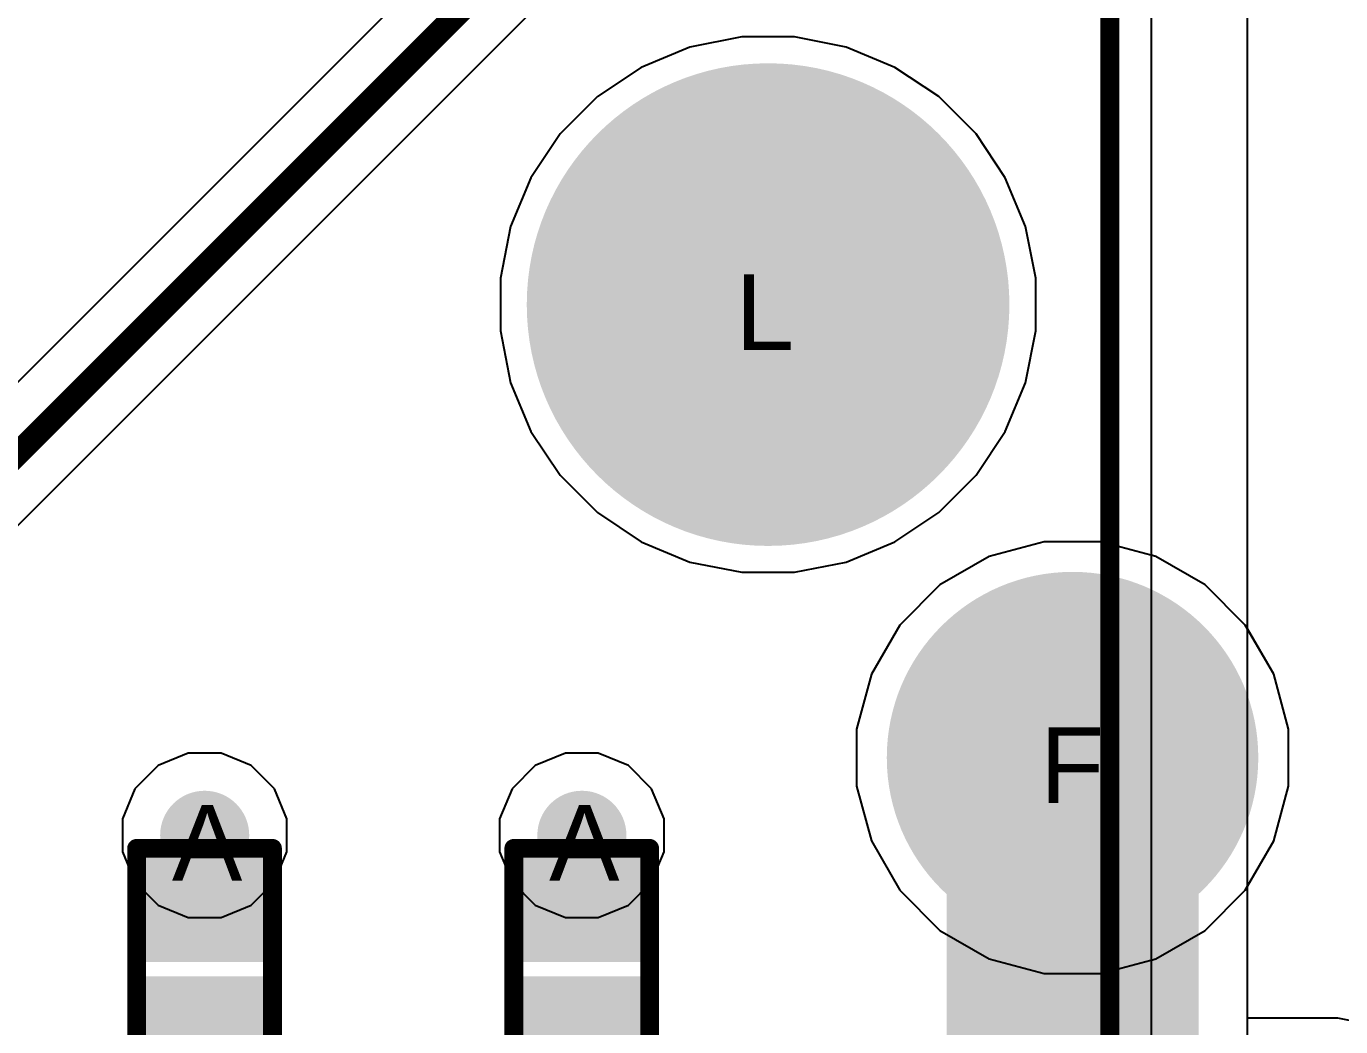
# Model space of a CAD drawing. Header units: inches. Extents: x 0 to 5271, y 0 to 5417.
# Drawn here: x 131.17 to 140.02, y 95.86 to 102.6 of the extents above; entities that cross this region are included whole.
import ezdxf

# ---------------------------------------------------------------- set-up
doc = ezdxf.new("R2010")
doc.units = ezdxf.units.IN
for name, color, linetype in [('Bottom Layer', 5, 'Continuous'), ('Bottom Overlay', 54, 'Continuous'), ('Bottom Paste', 16, 'Continuous'), ('Bottom Solder', 6, 'Continuous'), ('Drill Drawing', 1, 'Continuous'), ('L2_GND1', 16, 'Continuous'), ('L3_SIG1', 76, 'Continuous'), ('L4_PWR', 90, 'Continuous'), ('L5_GND2', 156, 'Continuous'), ('L6_SIG2', 130, 'Continuous'), ('L7_GND3', 216, 'Continuous'), ('Multi-Layer', 9, 'Continuous'), ('Pad Holes', 156, 'Continuous'), ('Top Layer', 1, 'Continuous'), ('Top Overlay', 2, 'Continuous'), ('Top Solder', 216, 'Continuous'), ('Via Holes', 16, 'Continuous')]:
    doc.layers.add(name, color=color, linetype=linetype)
doc.styles.add('Arial', font='', dxfattribs={"height": 0.2})
doc.styles.get('Arial').set_extended_font_data('Arial')

# ---------------------------------------------------------------- blocks, each defined once
blk = doc.blocks.new('HR911130C_521')
at = {"layer": 'Bottom Layer'}
h = blk.add_hatch(color=5, dxfattribs=at)
edge = h.paths.add_edge_path()
edge.add_arc((7.75, -1.079), 1.2, 0, 360)
at = {"layer": 'Bottom Solder'}
h = blk.add_hatch(color=6, dxfattribs=at)
edge = h.paths.add_edge_path()
edge.add_arc((5.6998, 1.9716), 0.1016, 0, 360)
h = blk.add_hatch(color=6, dxfattribs=at)
edge = h.paths.add_edge_path()
edge.add_arc((7.75, -1.079), 1.2508, 0, 360)
at = {"layer": 'L2_GND1'}
h = blk.add_hatch(color=16, dxfattribs=at)
edge = h.paths.add_edge_path()
edge.add_arc((7.75, -1.079), 1.2, 0, 360)
at = {"layer": 'L3_SIG1'}
h = blk.add_hatch(color=76, dxfattribs=at)
edge = h.paths.add_edge_path()
edge.add_arc((7.75, -1.079), 1.2, 0, 360)
at = {"layer": 'L4_PWR'}
h = blk.add_hatch(color=90, dxfattribs=at)
edge = h.paths.add_edge_path()
edge.add_arc((7.75, -1.079), 1.2, 0, 360)
at = {"layer": 'L5_GND2'}
h = blk.add_hatch(color=156, dxfattribs=at)
edge = h.paths.add_edge_path()
edge.add_arc((7.75, -1.079), 1.2, 0, 360)
at = {"layer": 'L6_SIG2'}
h = blk.add_hatch(color=130, dxfattribs=at)
edge = h.paths.add_edge_path()
edge.add_arc((7.75, -1.079), 1.2, 0, 360)
at = {"layer": 'L7_GND3'}
h = blk.add_hatch(color=216, dxfattribs=at)
edge = h.paths.add_edge_path()
edge.add_arc((7.75, -1.079), 1.2, 0, 360)
at = {"layer": 'Multi-Layer'}
h = blk.add_hatch(color=9, dxfattribs=at)
edge = h.paths.add_edge_path()
edge.add_arc((7.75, -1.079), 1.2, 0, 360)
at = {"layer": 'Pad Holes'}
h = blk.add_hatch(color=7, dxfattribs=at)
edge = h.paths.add_edge_path()
edge.add_arc((5.6998, 1.9716), 1.625, 0, 360)
h = blk.add_hatch(color=7, dxfattribs=at)
edge = h.paths.add_edge_path()
edge.add_arc((7.75, -1.079), 0.815, 0, 360)
at = {"layer": 'Top Layer'}
h = blk.add_hatch(color=1, dxfattribs=at)
edge = h.paths.add_edge_path()
edge.add_arc((7.75, -1.079), 1.2, 0, 360)
at = {"layer": 'Top Solder'}
h = blk.add_hatch(color=216, dxfattribs=at)
edge = h.paths.add_edge_path()
edge.add_arc((5.6998, 1.9716), 0.1016, 0, 360)
h = blk.add_hatch(color=216, dxfattribs=at)
edge = h.paths.add_edge_path()
edge.add_arc((7.75, -1.079), 1.2508, 0, 360)
at = {"layer": 'Top Overlay'}
blk.add_lwpolyline([(8.001, -8.5694, 0.127, 0.127, 0), (8.001, 12.7666, 0.127, 0.127, 0)], format="xyseb", dxfattribs=at)
blk = doc.blocks.new('DFN1006_2L__B_544')
at = {"layer": 'Bottom Layer'}
for points in [[(-0.7, 0.33), (-0.15, 0.33), (-0.15, -0.33), (-0.7, -0.33)], [(0.15, 0.33), (0.7, 0.33), (0.7, -0.33), (0.15, -0.33)]]:
    blk.add_hatch(color=5, dxfattribs=at).paths.add_polyline_path(points)
at = {"layer": 'Bottom Overlay'}
blk.add_hatch(color=54, dxfattribs=at).paths.add_polyline_path([(-1.1434, -0.5076), (-0.8132, -0.5076), (-0.8132, 0.5084), (-1.1434, 0.5084)])
at = {"layer": 'Bottom Paste'}
for points in [[(-0.7, 0.33), (-0.15, 0.33), (-0.15, -0.33), (-0.7, -0.33)], [(0.15, 0.33), (0.7, 0.33), (0.7, -0.33), (0.15, -0.33)]]:
    blk.add_hatch(color=16, dxfattribs=at).paths.add_polyline_path(points)
at = {"layer": 'Bottom Solder'}
for points in [[(-0.8016, 0.4316), (-0.0484, 0.4316), (-0.0484, -0.4316), (-0.8016, -0.4316)], [(0.0484, 0.4316), (0.8016, 0.4316), (0.8016, -0.4316), (0.0484, -0.4316)]]:
    blk.add_hatch(color=6, dxfattribs=at).paths.add_polyline_path(points)
at = {"layer": 'Bottom Overlay'}
for points in [[(-0.8128, 0.4572, 0.127, 0.127, 0), (0.8128, 0.4572, 0.127, 0.127, 0)], [(-0.8128, 0.4572, 0.127, 0.127, 0), (-0.8128, -0.4572, 0.127, 0.127, 0)], [(0.8128, 0.4572, 0.127, 0.127, 0), (0.8128, -0.4572, 0.127, 0.127, 0)], [(-0.8128, -0.4572, 0.127, 0.127, 0), (0.8128, -0.4572, 0.127, 0.127, 0)]]:
    blk.add_lwpolyline(points, format="xyseb", dxfattribs=at)
for points in [[(-0.8446, 0.4572, 0.0635, 0.0635, 1), (-0.7811, 0.4572, 0.0635, 0.0635, 1)], [(-0.8446, 0.4572, 0.0635, 0.0635, 1), (-0.7811, 0.4572, 0.0635, 0.0635, 1)], [(0.781, 0.4572, 0.0635, 0.0635, 1), (0.8445, 0.4572, 0.0635, 0.0635, 1)], [(0.781, 0.4572, 0.0635, 0.0635, 1), (0.8445, 0.4572, 0.0635, 0.0635, 1)], [(-0.8446, -0.4572, 0.0635, 0.0635, 1), (-0.7811, -0.4572, 0.0635, 0.0635, 1)], [(-0.8446, -0.4572, 0.0635, 0.0635, 1), (-0.7811, -0.4572, 0.0635, 0.0635, 1)], [(0.781, -0.4572, 0.0635, 0.0635, 1), (0.8445, -0.4572, 0.0635, 0.0635, 1)], [(0.781, -0.4572, 0.0635, 0.0635, 1), (0.8445, -0.4572, 0.0635, 0.0635, 1)]]:
    blk.add_lwpolyline(points, format="xyseb", close=True, dxfattribs=at)
blk = doc.blocks.new('DFN1006_2L__B_546')
at = {"layer": 'Bottom Layer'}
for points in [[(-0.7, 0.33), (-0.15, 0.33), (-0.15, -0.33), (-0.7, -0.33)], [(0.15, 0.33), (0.7, 0.33), (0.7, -0.33), (0.15, -0.33)]]:
    blk.add_hatch(color=5, dxfattribs=at).paths.add_polyline_path(points)
at = {"layer": 'Bottom Overlay'}
blk.add_hatch(color=54, dxfattribs=at).paths.add_polyline_path([(-1.1434, -0.5076), (-0.8132, -0.5076), (-0.8132, 0.5084), (-1.1434, 0.5084)])
at = {"layer": 'Bottom Paste'}
for points in [[(-0.7, 0.33), (-0.15, 0.33), (-0.15, -0.33), (-0.7, -0.33)], [(0.15, 0.33), (0.7, 0.33), (0.7, -0.33), (0.15, -0.33)]]:
    blk.add_hatch(color=16, dxfattribs=at).paths.add_polyline_path(points)
at = {"layer": 'Bottom Solder'}
for points in [[(-0.8016, 0.4316), (-0.0484, 0.4316), (-0.0484, -0.4316), (-0.8016, -0.4316)], [(0.0484, 0.4316), (0.8016, 0.4316), (0.8016, -0.4316), (0.0484, -0.4316)]]:
    blk.add_hatch(color=6, dxfattribs=at).paths.add_polyline_path(points)
at = {"layer": 'Bottom Overlay'}
for points in [[(-0.8128, 0.4572, 0.127, 0.127, 0), (0.8128, 0.4572, 0.127, 0.127, 0)], [(-0.8128, 0.4572, 0.127, 0.127, 0), (-0.8128, -0.4572, 0.127, 0.127, 0)], [(0.8128, 0.4572, 0.127, 0.127, 0), (0.8128, -0.4572, 0.127, 0.127, 0)], [(-0.8128, -0.4572, 0.127, 0.127, 0), (0.8128, -0.4572, 0.127, 0.127, 0)]]:
    blk.add_lwpolyline(points, format="xyseb", dxfattribs=at)
for points in [[(-0.8446, 0.4572, 0.0635, 0.0635, 1), (-0.7811, 0.4572, 0.0635, 0.0635, 1)], [(-0.8446, 0.4572, 0.0635, 0.0635, 1), (-0.7811, 0.4572, 0.0635, 0.0635, 1)], [(0.781, 0.4572, 0.0635, 0.0635, 1), (0.8445, 0.4572, 0.0635, 0.0635, 1)], [(0.781, 0.4572, 0.0635, 0.0635, 1), (0.8445, 0.4572, 0.0635, 0.0635, 1)], [(-0.8446, -0.4572, 0.0635, 0.0635, 1), (-0.7811, -0.4572, 0.0635, 0.0635, 1)], [(-0.8446, -0.4572, 0.0635, 0.0635, 1), (-0.7811, -0.4572, 0.0635, 0.0635, 1)], [(0.781, -0.4572, 0.0635, 0.0635, 1), (0.8445, -0.4572, 0.0635, 0.0635, 1)], [(0.781, -0.4572, 0.0635, 0.0635, 1), (0.8445, -0.4572, 0.0635, 0.0635, 1)]]:
    blk.add_lwpolyline(points, format="xyseb", close=True, dxfattribs=at)

msp = doc.modelspace()

# ---------------------------------------------------------------- hatches: boundary and pattern name
at = {"layer": 'Bottom Layer'}
for points in [[(137.3689, 94.1395), (139.0659, 94.1395), (139.0659, 97.6738), (137.3689, 97.6738)], [(132.6726, 97.1508), (132.0736, 97.1508), (132.0736, 96.675), (132.6726, 96.675)], [(135.2126, 97.1508), (134.6136, 97.1508), (134.6136, 96.675), (135.2126, 96.675)], [(132.0305, 94.3744), (132.728, 94.3744), (132.728, 96.1), (132.0305, 96.1)], [(134.5705, 94.3744), (135.268, 94.3744), (135.268, 96.1), (134.5705, 96.1)]]:
    msp.add_hatch(color=5, dxfattribs=at).paths.add_polyline_path(points)
h = msp.add_hatch(color=5, dxfattribs=at)
edge = h.paths.add_edge_path()
edge.add_arc((132.3733, 97.1508), 0.3, 0, 360)
h = msp.add_hatch(color=5, dxfattribs=at)
edge = h.paths.add_edge_path()
edge.add_arc((134.9133, 97.1508), 0.3, 0, 360)
at = {"layer": 'L2_GND1'}
h = msp.add_hatch(color=16, dxfattribs=at)
edge = h.paths.add_edge_path()
edge.add_arc((132.3733, 97.1508), 0.3, 0, 360)
h = msp.add_hatch(color=16, dxfattribs=at)
edge = h.paths.add_edge_path()
edge.add_arc((134.9133, 97.1508), 0.3, 0, 360)
at = {"layer": 'L3_SIG1'}
h = msp.add_hatch(color=76, dxfattribs=at)
edge = h.paths.add_edge_path()
edge.add_arc((132.3733, 97.1508), 0.3, 0, 360)
h = msp.add_hatch(color=76, dxfattribs=at)
edge = h.paths.add_edge_path()
edge.add_arc((134.9133, 97.1508), 0.3, 0, 360)
at = {"layer": 'L4_PWR'}
h = msp.add_hatch(color=90, dxfattribs=at)
edge = h.paths.add_edge_path()
edge.add_arc((132.3733, 97.1508), 0.3, 0, 360)
h = msp.add_hatch(color=90, dxfattribs=at)
edge = h.paths.add_edge_path()
edge.add_arc((134.9133, 97.1508), 0.3, 0, 360)
at = {"layer": 'L5_GND2'}
h = msp.add_hatch(color=156, dxfattribs=at)
edge = h.paths.add_edge_path()
edge.add_arc((132.3733, 97.1508), 0.3, 0, 360)
h = msp.add_hatch(color=156, dxfattribs=at)
edge = h.paths.add_edge_path()
edge.add_arc((134.9133, 97.1508), 0.3, 0, 360)
at = {"layer": 'L6_SIG2'}
h = msp.add_hatch(color=130, dxfattribs=at)
edge = h.paths.add_edge_path()
edge.add_arc((132.3733, 97.1508), 0.3, 0, 360)
h = msp.add_hatch(color=130, dxfattribs=at)
edge = h.paths.add_edge_path()
edge.add_arc((134.9133, 97.1508), 0.3, 0, 360)
at = {"layer": 'L7_GND3'}
h = msp.add_hatch(color=216, dxfattribs=at)
edge = h.paths.add_edge_path()
edge.add_arc((132.3733, 97.1508), 0.3, 0, 360)
h = msp.add_hatch(color=216, dxfattribs=at)
edge = h.paths.add_edge_path()
edge.add_arc((134.9133, 97.1508), 0.3, 0, 360)
at = {"layer": 'Top Layer'}
h = msp.add_hatch(color=1, dxfattribs=at)
edge = h.paths.add_edge_path()
edge.add_arc((132.3733, 97.1508), 0.3, 0, 360)
h = msp.add_hatch(color=1, dxfattribs=at)
edge = h.paths.add_edge_path()
edge.add_arc((134.9133, 97.1508), 0.3, 0, 360)
at = {"layer": 'Via Holes'}
h = msp.add_hatch(color=7, dxfattribs=at)
edge = h.paths.add_edge_path()
edge.add_arc((132.3733, 97.1508), 0.15, 0, 360)
h = msp.add_hatch(color=7, dxfattribs=at)
edge = h.paths.add_edge_path()
edge.add_arc((134.9133, 97.1508), 0.15, 0, 360)

# ---------------------------------------------------------------- linework, layer by layer
at = {"layer": 'Bottom Layer'}
for p, q in [((139.395, 89.9861), (139.395, 110)), ((139.395, 98.5421), (139.395, 105.1452)), ((139.5723, 98.235), (139.395, 98.5421)), ((139.6714, 97.8652), (139.5723, 98.235)), ((139.6714, 97.4824), (139.6714, 97.8652)), ((139.5723, 97.1126), (139.6714, 97.4824)), ((139.395, 96.8055), (139.5723, 97.1126)), ((139.395, 95.9197), (139.395, 96.8055)), ((140.0048, 95.9197), (139.395, 95.9197)), ((140.1039, 95.9), (140.0048, 95.9197))]:
    msp.add_line(p, q, dxfattribs=at)
at = {"layer": 'L2_GND1'}
for p, q in [((135.9896, 102.5272), (135.6413, 102.4579)), ((136.3447, 102.5272), (135.9896, 102.5272)), ((136.693, 102.4579), (136.3447, 102.5272)), ((135.6413, 102.4579), (135.3132, 102.322)), ((137.0211, 102.322), (136.693, 102.4579)), ((135.3132, 102.322), (135.0179, 102.1247)), ((137.3164, 102.1247), (137.0211, 102.322)), ((135.0179, 102.1247), (134.7668, 101.8736)), ((137.5675, 101.8736), (137.3164, 102.1247)), ((134.7668, 101.8736), (134.5695, 101.5783)), ((137.7648, 101.5783), (137.5675, 101.8736)), ((134.5695, 101.5783), (134.4337, 101.2502)), ((137.9007, 101.2502), (137.7648, 101.5783)), ((134.4337, 101.2502), (134.3644, 100.9019)), ((137.97, 100.9019), (137.9007, 101.2502)), ((134.3644, 100.9019), (134.3644, 100.5468)), ((137.97, 100.5468), (137.97, 100.9019)), ((134.3644, 100.5468), (134.4337, 100.1985)), ((137.9007, 100.1985), (137.97, 100.5468)), ((134.4337, 100.1985), (134.5695, 99.8704)), ((137.7648, 99.8704), (137.9007, 100.1985)), ((134.5695, 99.8704), (134.7668, 99.5752)), ((137.5675, 99.5752), (137.7648, 99.8704)), ((134.7668, 99.5752), (135.0179, 99.324)), ((137.3164, 99.324), (137.5675, 99.5752)), ((135.0179, 99.324), (135.3132, 99.1268)), ((137.0211, 99.1268), (137.3164, 99.324)), ((135.3132, 99.1268), (135.6413, 98.9909)), ((136.693, 98.9909), (137.0211, 99.1268)), ((135.6413, 98.9909), (135.9896, 98.9216)), ((136.3447, 98.9216), (136.693, 98.9909)), ((135.9896, 98.9216), (136.3447, 98.9216)), ((132.2631, 97.7048), (132.0594, 97.6205)), ((132.4835, 97.7048), (132.2631, 97.7048)), ((132.6871, 97.6205), (132.4835, 97.7048)), ((134.8031, 97.7048), (134.5994, 97.6205)), ((135.0235, 97.7048), (134.8031, 97.7048)), ((135.2271, 97.6205), (135.0235, 97.7048)), ((132.0594, 97.6205), (131.9036, 97.4647)), ((132.8429, 97.4647), (132.6871, 97.6205)), ((134.5994, 97.6205), (134.4436, 97.4647)), ((135.3829, 97.4647), (135.2271, 97.6205)), ((131.9036, 97.4647), (131.8193, 97.261)), ((132.9273, 97.261), (132.8429, 97.4647)), ((134.4436, 97.4647), (134.3593, 97.261)), ((135.4673, 97.261), (135.3829, 97.4647)), ((131.8193, 97.261), (131.8193, 97.0406)), ((132.9273, 97.0406), (132.9273, 97.261)), ((134.3593, 97.261), (134.3593, 97.0406)), ((135.4673, 97.0406), (135.4673, 97.261)), ((131.8193, 97.0406), (131.9036, 96.837)), ((132.8429, 96.837), (132.9273, 97.0406)), ((134.3593, 97.0406), (134.4436, 96.837)), ((135.3829, 96.837), (135.4673, 97.0406)), ((131.9036, 96.837), (132.0594, 96.6812)), ((132.6871, 96.6812), (132.8429, 96.837)), ((134.4436, 96.837), (134.5994, 96.6812)), ((135.2271, 96.6812), (135.3829, 96.837)), ((132.0594, 96.6812), (132.2631, 96.5968)), ((132.4835, 96.5968), (132.6871, 96.6812)), ((134.5994, 96.6812), (134.8031, 96.5968)), ((135.0235, 96.5968), (135.2271, 96.6812)), ((132.2631, 96.5968), (132.4835, 96.5968)), ((134.8031, 96.5968), (135.0235, 96.5968))]:
    msp.add_line(p, q, dxfattribs=at)
at = {"layer": 'L3_SIG1'}
for p, q in [((135.9896, 102.5272), (135.6413, 102.4579)), ((136.3447, 102.5272), (135.9896, 102.5272)), ((136.693, 102.4579), (136.3447, 102.5272)), ((135.6413, 102.4579), (135.3132, 102.322)), ((137.0211, 102.322), (136.693, 102.4579)), ((135.3132, 102.322), (135.0179, 102.1247)), ((137.3164, 102.1247), (137.0211, 102.322)), ((135.0179, 102.1247), (134.7668, 101.8736)), ((137.5675, 101.8736), (137.3164, 102.1247)), ((134.7668, 101.8736), (134.5695, 101.5783)), ((137.7648, 101.5783), (137.5675, 101.8736)), ((134.5695, 101.5783), (134.4337, 101.2502)), ((137.9007, 101.2502), (137.7648, 101.5783)), ((134.4337, 101.2502), (134.3644, 100.9019)), ((137.97, 100.9019), (137.9007, 101.2502)), ((134.3644, 100.9019), (134.3644, 100.5468)), ((137.97, 100.5468), (137.97, 100.9019)), ((134.3644, 100.5468), (134.4337, 100.1985)), ((137.9007, 100.1985), (137.97, 100.5468)), ((134.4337, 100.1985), (134.5695, 99.8704)), ((137.7648, 99.8704), (137.9007, 100.1985)), ((134.5695, 99.8704), (134.7668, 99.5752)), ((137.5675, 99.5752), (137.7648, 99.8704)), ((134.7668, 99.5752), (135.0179, 99.324)), ((137.3164, 99.324), (137.5675, 99.5752)), ((135.0179, 99.324), (135.3132, 99.1268)), ((137.0211, 99.1268), (137.3164, 99.324)), ((135.3132, 99.1268), (135.6413, 98.9909)), ((136.693, 98.9909), (137.0211, 99.1268)), ((138.026, 99.1278), (137.6562, 99.0287)), ((138.4088, 99.1278), (138.026, 99.1278)), ((138.7786, 99.0287), (138.4088, 99.1278)), ((135.6413, 98.9909), (135.9896, 98.9216)), ((136.3447, 98.9216), (136.693, 98.9909)), ((137.6562, 99.0287), (137.3246, 98.8373)), ((139.1102, 98.8373), (138.7786, 99.0287)), ((135.9896, 98.9216), (136.3447, 98.9216)), ((137.3246, 98.8373), (137.0539, 98.5666)), ((139.3809, 98.5666), (139.1102, 98.8373)), ((137.0539, 98.5666), (136.8625, 98.235)), ((139.5723, 98.235), (139.3809, 98.5666)), ((136.8625, 98.235), (136.7634, 97.8652)), ((139.6714, 97.8652), (139.5723, 98.235)), ((136.7634, 97.8652), (136.7634, 97.4824)), ((139.6714, 97.4824), (139.6714, 97.8652)), ((136.7634, 97.4824), (136.8625, 97.1126)), ((139.5723, 97.1126), (139.6714, 97.4824)), ((136.8625, 97.1126), (137.0539, 96.781)), ((139.3809, 96.781), (139.5723, 97.1126)), ((137.0539, 96.781), (137.3246, 96.5103)), ((139.1102, 96.5103), (139.3809, 96.781)), ((137.3246, 96.5103), (137.6562, 96.3189)), ((138.7786, 96.3189), (139.1102, 96.5103)), ((137.6562, 96.3189), (138.026, 96.2198)), ((138.4088, 96.2198), (138.7786, 96.3189)), ((138.026, 96.2198), (138.4088, 96.2198))]:
    msp.add_line(p, q, dxfattribs=at)
at = {"layer": 'L4_PWR'}
for p, q in [((135.9896, 102.5272), (135.6413, 102.4579)), ((136.3447, 102.5272), (135.9896, 102.5272)), ((136.693, 102.4579), (136.3447, 102.5272)), ((135.6413, 102.4579), (135.3132, 102.322)), ((137.0211, 102.322), (136.693, 102.4579)), ((135.3132, 102.322), (135.0179, 102.1247)), ((137.3164, 102.1247), (137.0211, 102.322)), ((135.0179, 102.1247), (134.7668, 101.8736)), ((137.5675, 101.8736), (137.3164, 102.1247)), ((134.7668, 101.8736), (134.5695, 101.5783)), ((137.7648, 101.5783), (137.5675, 101.8736)), ((134.5695, 101.5783), (134.4337, 101.2502)), ((137.9007, 101.2502), (137.7648, 101.5783)), ((134.4337, 101.2502), (134.3644, 100.9019)), ((137.97, 100.9019), (137.9007, 101.2502)), ((134.3644, 100.9019), (134.3644, 100.5468)), ((137.97, 100.5468), (137.97, 100.9019)), ((134.3644, 100.5468), (134.4337, 100.1985)), ((137.9007, 100.1985), (137.97, 100.5468)), ((134.4337, 100.1985), (134.5695, 99.8704)), ((137.7648, 99.8704), (137.9007, 100.1985)), ((134.5695, 99.8704), (134.7668, 99.5752)), ((137.5675, 99.5752), (137.7648, 99.8704)), ((134.7668, 99.5752), (135.0179, 99.324)), ((137.3164, 99.324), (137.5675, 99.5752)), ((135.0179, 99.324), (135.3132, 99.1268)), ((137.0211, 99.1268), (137.3164, 99.324)), ((135.3132, 99.1268), (135.6413, 98.9909)), ((136.693, 98.9909), (137.0211, 99.1268)), ((138.026, 99.1278), (137.6562, 99.0287)), ((138.4088, 99.1278), (138.026, 99.1278)), ((138.7786, 99.0287), (138.4088, 99.1278)), ((135.6413, 98.9909), (135.9896, 98.9216)), ((136.3447, 98.9216), (136.693, 98.9909)), ((137.6562, 99.0287), (137.3246, 98.8373)), ((139.1102, 98.8373), (138.7786, 99.0287)), ((135.9896, 98.9216), (136.3447, 98.9216)), ((137.3246, 98.8373), (137.0539, 98.5666)), ((139.3809, 98.5666), (139.1102, 98.8373)), ((137.0539, 98.5666), (136.8625, 98.235)), ((139.5723, 98.235), (139.3809, 98.5666)), ((136.8625, 98.235), (136.7634, 97.8652)), ((139.6714, 97.8652), (139.5723, 98.235)), ((136.7634, 97.8652), (136.7634, 97.4824)), ((139.6714, 97.4824), (139.6714, 97.8652)), ((132.2631, 97.7048), (132.0594, 97.6205)), ((132.4835, 97.7048), (132.2631, 97.7048)), ((132.6871, 97.6205), (132.4835, 97.7048)), ((134.8031, 97.7048), (134.5994, 97.6205)), ((135.0235, 97.7048), (134.8031, 97.7048)), ((135.2271, 97.6205), (135.0235, 97.7048)), ((132.0594, 97.6205), (131.9036, 97.4647)), ((132.8429, 97.4647), (132.6871, 97.6205)), ((134.5994, 97.6205), (134.4436, 97.4647)), ((135.3829, 97.4647), (135.2271, 97.6205)), ((131.9036, 97.4647), (131.8193, 97.261)), ((132.9273, 97.261), (132.8429, 97.4647)), ((134.4436, 97.4647), (134.3593, 97.261)), ((135.4673, 97.261), (135.3829, 97.4647)), ((136.7634, 97.4824), (136.8625, 97.1126)), ((139.5723, 97.1126), (139.6714, 97.4824)), ((131.8193, 97.261), (131.8193, 97.0406)), ((132.9273, 97.0406), (132.9273, 97.261)), ((134.3593, 97.261), (134.3593, 97.0406)), ((135.4673, 97.0406), (135.4673, 97.261)), ((136.8625, 97.1126), (137.0539, 96.781)), ((139.3809, 96.781), (139.5723, 97.1126)), ((131.8193, 97.0406), (131.9036, 96.837)), ((132.8429, 96.837), (132.9273, 97.0406)), ((134.3593, 97.0406), (134.4436, 96.837)), ((135.3829, 96.837), (135.4673, 97.0406)), ((131.9036, 96.837), (132.0594, 96.6812)), ((132.6871, 96.6812), (132.8429, 96.837)), ((134.4436, 96.837), (134.5994, 96.6812)), ((135.2271, 96.6812), (135.3829, 96.837)), ((137.0539, 96.781), (137.3246, 96.5103)), ((139.1102, 96.5103), (139.3809, 96.781)), ((132.0594, 96.6812), (132.2631, 96.5968)), ((132.4835, 96.5968), (132.6871, 96.6812)), ((134.5994, 96.6812), (134.8031, 96.5968)), ((135.0235, 96.5968), (135.2271, 96.6812)), ((132.2631, 96.5968), (132.4835, 96.5968)), ((134.8031, 96.5968), (135.0235, 96.5968)), ((137.3246, 96.5103), (137.6562, 96.3189)), ((138.7786, 96.3189), (139.1102, 96.5103)), ((137.6562, 96.3189), (138.026, 96.2198)), ((138.4088, 96.2198), (138.7786, 96.3189)), ((138.026, 96.2198), (138.4088, 96.2198))]:
    msp.add_line(p, q, dxfattribs=at)
at = {"layer": 'L5_GND2'}
for p, q in [((135.9896, 102.5272), (135.6413, 102.4579)), ((136.3447, 102.5272), (135.9896, 102.5272)), ((136.693, 102.4579), (136.3447, 102.5272)), ((135.6413, 102.4579), (135.3132, 102.322)), ((137.0211, 102.322), (136.693, 102.4579)), ((135.3132, 102.322), (135.0179, 102.1247)), ((137.3164, 102.1247), (137.0211, 102.322)), ((135.0179, 102.1247), (134.7668, 101.8736)), ((137.5675, 101.8736), (137.3164, 102.1247)), ((134.7668, 101.8736), (134.5695, 101.5783)), ((137.7648, 101.5783), (137.5675, 101.8736)), ((134.5695, 101.5783), (134.4337, 101.2502)), ((137.9007, 101.2502), (137.7648, 101.5783)), ((134.4337, 101.2502), (134.3644, 100.9019)), ((137.97, 100.9019), (137.9007, 101.2502)), ((134.3644, 100.9019), (134.3644, 100.5468)), ((137.97, 100.5468), (137.97, 100.9019)), ((134.3644, 100.5468), (134.4337, 100.1985)), ((137.9007, 100.1985), (137.97, 100.5468)), ((134.4337, 100.1985), (134.5695, 99.8704)), ((137.7648, 99.8704), (137.9007, 100.1985)), ((134.5695, 99.8704), (134.7668, 99.5752)), ((137.5675, 99.5752), (137.7648, 99.8704)), ((134.7668, 99.5752), (135.0179, 99.324)), ((137.3164, 99.324), (137.5675, 99.5752)), ((135.0179, 99.324), (135.3132, 99.1268)), ((137.0211, 99.1268), (137.3164, 99.324)), ((135.3132, 99.1268), (135.6413, 98.9909)), ((136.693, 98.9909), (137.0211, 99.1268)), ((138.026, 99.1278), (137.6562, 99.0287)), ((138.4088, 99.1278), (138.026, 99.1278)), ((138.7786, 99.0287), (138.4088, 99.1278)), ((135.6413, 98.9909), (135.9896, 98.9216)), ((136.3447, 98.9216), (136.693, 98.9909)), ((137.6562, 99.0287), (137.3246, 98.8373)), ((139.1102, 98.8373), (138.7786, 99.0287)), ((135.9896, 98.9216), (136.3447, 98.9216)), ((137.3246, 98.8373), (137.0539, 98.5666)), ((139.3809, 98.5666), (139.1102, 98.8373)), ((137.0539, 98.5666), (136.8625, 98.235)), ((139.5723, 98.235), (139.3809, 98.5666)), ((136.8625, 98.235), (136.7634, 97.8652)), ((139.6714, 97.8652), (139.5723, 98.235)), ((136.7634, 97.8652), (136.7634, 97.4824)), ((139.6714, 97.4824), (139.6714, 97.8652)), ((136.7634, 97.4824), (136.8625, 97.1126)), ((139.5723, 97.1126), (139.6714, 97.4824)), ((136.8625, 97.1126), (137.0539, 96.781)), ((139.3809, 96.781), (139.5723, 97.1126)), ((137.0539, 96.781), (137.3246, 96.5103)), ((139.1102, 96.5103), (139.3809, 96.781)), ((137.3246, 96.5103), (137.6562, 96.3189)), ((138.7786, 96.3189), (139.1102, 96.5103)), ((137.6562, 96.3189), (138.026, 96.2198)), ((138.4088, 96.2198), (138.7786, 96.3189)), ((138.026, 96.2198), (138.4088, 96.2198))]:
    msp.add_line(p, q, dxfattribs=at)
at = {"layer": 'L6_SIG2'}
for p, q in [((135.9769, 105.0651), (127.3918, 96.4799)), ((127.7741, 95.8979), (136.4591, 104.5829)), ((135.9896, 102.5272), (135.6413, 102.4579)), ((136.3447, 102.5272), (135.9896, 102.5272)), ((136.693, 102.4579), (136.3447, 102.5272)), ((135.6413, 102.4579), (135.3132, 102.322)), ((137.0211, 102.322), (136.693, 102.4579)), ((135.3132, 102.322), (135.0179, 102.1247)), ((137.3164, 102.1247), (137.0211, 102.322)), ((135.0179, 102.1247), (134.7668, 101.8736)), ((137.5675, 101.8736), (137.3164, 102.1247)), ((134.7668, 101.8736), (134.5695, 101.5783)), ((137.7648, 101.5783), (137.5675, 101.8736)), ((134.5695, 101.5783), (134.4337, 101.2502)), ((137.9007, 101.2502), (137.7648, 101.5783)), ((134.4337, 101.2502), (134.3644, 100.9019)), ((137.97, 100.9019), (137.9007, 101.2502)), ((134.3644, 100.9019), (134.3644, 100.5468)), ((137.97, 100.5468), (137.97, 100.9019)), ((134.3644, 100.5468), (134.4337, 100.1985)), ((137.9007, 100.1985), (137.97, 100.5468)), ((134.4337, 100.1985), (134.5695, 99.8704)), ((137.7648, 99.8704), (137.9007, 100.1985)), ((134.5695, 99.8704), (134.7668, 99.5752)), ((137.5675, 99.5752), (137.7648, 99.8704)), ((134.7668, 99.5752), (135.0179, 99.324)), ((137.3164, 99.324), (137.5675, 99.5752)), ((135.0179, 99.324), (135.3132, 99.1268)), ((137.0211, 99.1268), (137.3164, 99.324)), ((135.3132, 99.1268), (135.6413, 98.9909)), ((136.693, 98.9909), (137.0211, 99.1268)), ((138.026, 99.1278), (137.6562, 99.0287)), ((138.4088, 99.1278), (138.026, 99.1278)), ((138.7786, 99.0287), (138.4088, 99.1278)), ((135.6413, 98.9909), (135.9896, 98.9216)), ((136.3447, 98.9216), (136.693, 98.9909)), ((137.6562, 99.0287), (137.3246, 98.8373)), ((139.1102, 98.8373), (138.7786, 99.0287)), ((135.9896, 98.9216), (136.3447, 98.9216)), ((137.3246, 98.8373), (137.0539, 98.5666)), ((139.3809, 98.5666), (139.1102, 98.8373)), ((137.0539, 98.5666), (136.8625, 98.235)), ((139.5723, 98.235), (139.3809, 98.5666)), ((136.8625, 98.235), (136.7634, 97.8652)), ((139.6714, 97.8652), (139.5723, 98.235)), ((136.7634, 97.8652), (136.7634, 97.4824)), ((139.6714, 97.4824), (139.6714, 97.8652)), ((136.7634, 97.4824), (136.8625, 97.1126)), ((139.5723, 97.1126), (139.6714, 97.4824)), ((136.8625, 97.1126), (137.0539, 96.781)), ((139.3809, 96.781), (139.5723, 97.1126)), ((137.0539, 96.781), (137.3246, 96.5103)), ((139.1102, 96.5103), (139.3809, 96.781)), ((137.3246, 96.5103), (137.6562, 96.3189)), ((138.7786, 96.3189), (139.1102, 96.5103)), ((137.6562, 96.3189), (138.026, 96.2198)), ((138.4088, 96.2198), (138.7786, 96.3189)), ((138.026, 96.2198), (138.4088, 96.2198))]:
    msp.add_line(p, q, dxfattribs=at)
msp.add_lwpolyline([(127.533, 96.139, 0.1608, 0.1608, 0), (137.0714, 105.6774, 0.1608, 0.1608, 0)], format="xyseb", dxfattribs=at)
at = {"layer": 'L7_GND3'}
for p, q in [((135.9896, 102.5272), (135.6413, 102.4579)), ((136.3447, 102.5272), (135.9896, 102.5272)), ((136.693, 102.4579), (136.3447, 102.5272)), ((135.6413, 102.4579), (135.3132, 102.322)), ((137.0211, 102.322), (136.693, 102.4579)), ((135.3132, 102.322), (135.0179, 102.1247)), ((137.3164, 102.1247), (137.0211, 102.322)), ((135.0179, 102.1247), (134.7668, 101.8736)), ((137.5675, 101.8736), (137.3164, 102.1247)), ((134.7668, 101.8736), (134.5695, 101.5783)), ((137.7648, 101.5783), (137.5675, 101.8736)), ((134.5695, 101.5783), (134.4337, 101.2502)), ((137.9007, 101.2502), (137.7648, 101.5783)), ((134.4337, 101.2502), (134.3644, 100.9019)), ((137.97, 100.9019), (137.9007, 101.2502)), ((134.3644, 100.9019), (134.3644, 100.5468)), ((137.97, 100.5468), (137.97, 100.9019)), ((134.3644, 100.5468), (134.4337, 100.1985)), ((137.9007, 100.1985), (137.97, 100.5468)), ((134.4337, 100.1985), (134.5695, 99.8704)), ((137.7648, 99.8704), (137.9007, 100.1985)), ((134.5695, 99.8704), (134.7668, 99.5752)), ((137.5675, 99.5752), (137.7648, 99.8704)), ((134.7668, 99.5752), (135.0179, 99.324)), ((137.3164, 99.324), (137.5675, 99.5752)), ((135.0179, 99.324), (135.3132, 99.1268)), ((137.0211, 99.1268), (137.3164, 99.324)), ((135.3132, 99.1268), (135.6413, 98.9909)), ((136.693, 98.9909), (137.0211, 99.1268)), ((138.026, 99.1278), (137.6562, 99.0287)), ((138.4088, 99.1278), (138.026, 99.1278)), ((138.7786, 99.0287), (138.4088, 99.1278)), ((135.6413, 98.9909), (135.9896, 98.9216)), ((136.3447, 98.9216), (136.693, 98.9909)), ((137.6562, 99.0287), (137.3246, 98.8373)), ((139.1102, 98.8373), (138.7786, 99.0287)), ((135.9896, 98.9216), (136.3447, 98.9216)), ((137.3246, 98.8373), (137.0539, 98.5666)), ((139.3809, 98.5666), (139.1102, 98.8373)), ((137.0539, 98.5666), (136.8625, 98.235)), ((139.5723, 98.235), (139.3809, 98.5666)), ((136.8625, 98.235), (136.7634, 97.8652)), ((139.6714, 97.8652), (139.5723, 98.235)), ((136.7634, 97.8652), (136.7634, 97.4824)), ((139.6714, 97.4824), (139.6714, 97.8652)), ((136.7634, 97.4824), (136.8625, 97.1126)), ((139.5723, 97.1126), (139.6714, 97.4824)), ((136.8625, 97.1126), (137.0539, 96.781)), ((139.3809, 96.781), (139.5723, 97.1126)), ((137.0539, 96.781), (137.3246, 96.5103)), ((139.1102, 96.5103), (139.3809, 96.781)), ((137.3246, 96.5103), (137.6562, 96.3189)), ((138.7786, 96.3189), (139.1102, 96.5103)), ((137.6562, 96.3189), (138.026, 96.2198)), ((138.4088, 96.2198), (138.7786, 96.3189)), ((138.026, 96.2198), (138.4088, 96.2198))]:
    msp.add_line(p, q, dxfattribs=at)
at = {"layer": 'Top Layer'}
for p, q in [((138.7495, 89.9862), (138.7495, 110)), ((138.7495, 99.0366), (138.7495, 109.741)), ((138.7786, 99.0287), (138.7495, 99.0366)), ((139.1102, 98.8373), (138.7786, 99.0287)), ((139.3809, 98.5666), (139.1102, 98.8373)), ((139.5723, 98.235), (139.3809, 98.5666)), ((139.6714, 97.8652), (139.5723, 98.235)), ((139.6714, 97.4824), (139.6714, 97.8652)), ((139.5723, 97.1126), (139.6714, 97.4824)), ((139.3809, 96.781), (139.5723, 97.1126)), ((139.1102, 96.5103), (139.3809, 96.781)), ((138.7786, 96.3189), (139.1102, 96.5103)), ((138.7495, 96.3111), (138.7786, 96.3189)), ((138.7495, 89.9862), (138.7495, 96.3111))]:
    msp.add_line(p, q, dxfattribs=at)

# ---------------------------------------------------------------- block references
msp.add_blockref('HR911130C_521', (130.4674, 98.7528))
at = {"rotation": 90}
for name, p in [('DFN1006_2L__B_544', (132.3724, 96.25)), ('DFN1006_2L__B_546', (134.9124, 96.25))]:
    msp.add_blockref(name, p, dxfattribs=at)

# ---------------------------------------------------------------- texts
at = {"layer": 'Drill Drawing', "style": 'Arial'}
for s, p in [('L', (135.9471, 100.4196)), ('F', (137.9973, 97.3691)), ('A', (132.1532, 96.8461)), ('A', (134.6932, 96.8461))]:
    msp.add_text(s, height=0.508, dxfattribs=at).set_placement(p)

doc.saveas('drawing.dxf')
